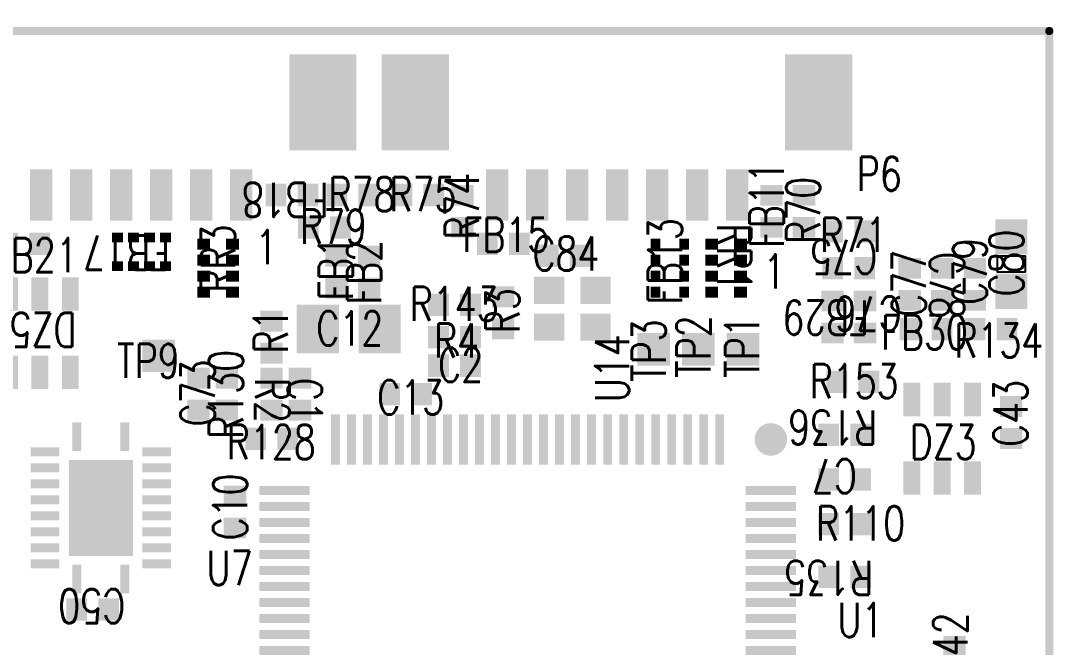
# Model space of a CAD drawing. Extents: x 29.4 to 90.3, y -21.3 to 21.3.
# Drawn here: x 55.34 to 87.61, y 1.74 to 21.32 of the extents above; entities that cross this region are included whole.
import ezdxf

# ---------------------------------------------------------------- set-up
doc = ezdxf.new("R2010")
doc.units = 0
doc.header["$MEASUREMENT"] = 0
doc.linetypes.add('KEEPOUT_00010000$0', pattern=[2, 1, 1])
doc.layers.get('0').update_dxf_attribs({"linetype": 'CONTINUOUS'})
for name, color, linetype in [('BOARD_OUTLINE_00', 5, 'CONTINUOUS'), ('DRIL_NPLTE_THRU_01', 3, 'CONTINUOUS'), ('DRIL_NPLTE_THRU_02', 112, 'CONTINUOUS'), ('DRIL_NPLTE_THRU_03', 2, 'CONTINUOUS'), ('DRIL_NPLTE_THRU_04', 4, 'CONTINUOUS'), ('DRIL_NPLTE_THRU_05', 171, 'CONTINUOUS'), ('DRIL_NPLTE_THRU_06', 1, 'CONTINUOUS'), ('KEEPOUT_01', 136, 'CONTINUOUS'), ('PADS_BOT', 1, 'CONTINUOUS'), ('PADS_INNER', 3, 'CONTINUOUS'), ('PADS_TOP', 3, 'CONTINUOUS'), ('PART_NAME_06', 183, 'CONTINUOUS'), ('TEXT_25', 67, 'CONTINUOUS')]:
    doc.layers.add(name, color=color, linetype=linetype)
doc.styles.add('W0$2032', font='simplex', dxfattribs={"width": 0.75})

# ---------------------------------------------------------------- blocks, each defined once
blk = doc.blocks.new('SMOOTH_0$254')
at = {"const_width": 0.127}
blk.add_lwpolyline([(-0.0635, 0, 1), (0.0635, 0, 1)], format="xyb", close=True, dxfattribs=at)
blk = doc.blocks.new('BOARD_1')
at = {"layer": 'BOARD_OUTLINE_00', "const_width": 0.254}
blk.add_lwpolyline([(0, 0), (58, 0), (58, 42), (0, 42)], close=True, dxfattribs=at)
at = {"layer": 'BOARD_OUTLINE_00'}
blk.add_blockref('SMOOTH_0$254', (0, 42), dxfattribs=at)
blk = doc.blocks.new('DRIL_HOLE_0')
blk.add_lwpolyline([(0, 0, 1), (0, 0, 1)], format="xyb", close=True)
blk = doc.blocks.new('PAD_0')
blk.add_lwpolyline([(0, 0, 1), (0, 0, 1)], format="xyb", close=True)
blk = doc.blocks.new('PAD_2')
at = {"const_width": 1.321}
blk.add_lwpolyline([(-0.762, 0), (0.762, 0)], dxfattribs=at)
blk = doc.blocks.new('STK_BOT_7')
at = {"layer": 'DRIL_NPLTE_THRU_01'}
blk.add_blockref('DRIL_HOLE_0', (0, 0), dxfattribs=at)
at = {"layer": 'DRIL_NPLTE_THRU_02'}
blk.add_blockref('DRIL_HOLE_0', (0, 0), dxfattribs=at)
at = {"layer": 'DRIL_NPLTE_THRU_03'}
blk.add_blockref('DRIL_HOLE_0', (0, 0), dxfattribs=at)
at = {"layer": 'DRIL_NPLTE_THRU_04'}
blk.add_blockref('DRIL_HOLE_0', (0, 0), dxfattribs=at)
at = {"layer": 'DRIL_NPLTE_THRU_05'}
blk.add_blockref('DRIL_HOLE_0', (0, 0), dxfattribs=at)
at = {"layer": 'DRIL_NPLTE_THRU_06'}
blk.add_blockref('DRIL_HOLE_0', (0, 0), dxfattribs=at)
at = {"layer": 'PADS_BOT'}
blk.add_blockref('PAD_2', (0, 0), dxfattribs=at)
at = {"layer": 'PADS_INNER'}
blk.add_blockref('PAD_0', (0, 0), dxfattribs=at)
at = {"layer": 'PADS_TOP'}
blk.add_blockref('PAD_0', (0, 0), dxfattribs=at)
blk = doc.blocks.new('SYM_BOT_5')
for p in [(0, 0.9652), (0, -0.9652)]:
    blk.add_blockref('STK_BOT_7', p)
blk = doc.blocks.new('PART_BOT_4')
blk.add_blockref('SYM_BOT_5', (0, 0))
at = {"layer": 'PART_NAME_06', "style": 'W0$2032', "width": 0.75}
blk.add_text('C12', height=1.0668, rotation=90, dxfattribs=at).set_placement((0.508, -1.016))
blk = doc.blocks.new('PAD_3')
at = {"const_width": 1.6002}
blk.add_lwpolyline([(-1.3462, 0), (1.3462, 0)], dxfattribs=at)
blk = doc.blocks.new('STK_BOT_9')
at = {"layer": 'DRIL_NPLTE_THRU_01'}
blk.add_blockref('DRIL_HOLE_0', (0, 0), dxfattribs=at)
at = {"layer": 'DRIL_NPLTE_THRU_02'}
blk.add_blockref('DRIL_HOLE_0', (0, 0), dxfattribs=at)
at = {"layer": 'DRIL_NPLTE_THRU_03'}
blk.add_blockref('DRIL_HOLE_0', (0, 0), dxfattribs=at)
at = {"layer": 'DRIL_NPLTE_THRU_04'}
blk.add_blockref('DRIL_HOLE_0', (0, 0), dxfattribs=at)
at = {"layer": 'DRIL_NPLTE_THRU_05'}
blk.add_blockref('DRIL_HOLE_0', (0, 0), dxfattribs=at)
at = {"layer": 'DRIL_NPLTE_THRU_06'}
blk.add_blockref('DRIL_HOLE_0', (0, 0), dxfattribs=at)
at = {"layer": 'PADS_BOT', "rotation": 90}
blk.add_blockref('PAD_3', (0, 0), dxfattribs=at)
at = {"layer": 'PADS_INNER'}
blk.add_blockref('PAD_0', (0, 0), dxfattribs=at)
at = {"layer": 'PADS_TOP'}
blk.add_blockref('PAD_0', (0, 0), dxfattribs=at)
blk = doc.blocks.new('SYM_BOT_7')
for p in [(-1.397, 0), (1.397, 0)]:
    blk.add_blockref('STK_BOT_9', p)
blk = doc.blocks.new('PART_BOT_18')
blk.add_blockref('SYM_BOT_7', (0, 0))
at = {"layer": 'PART_NAME_06', "style": 'W0$2032', "width": 0.75}
blk.add_text('C66', height=1.0668, rotation=270, dxfattribs=at).set_placement((-0.508, 0.889))
blk = doc.blocks.new('PAD_5')
at = {"const_width": 0.53}
blk.add_lwpolyline([(-0.525, 0), (0.525, 0)], dxfattribs=at)
blk = doc.blocks.new('STK_BOT_11')
at = {"layer": 'DRIL_NPLTE_THRU_01'}
blk.add_blockref('DRIL_HOLE_0', (0, 0), dxfattribs=at)
at = {"layer": 'DRIL_NPLTE_THRU_02'}
blk.add_blockref('DRIL_HOLE_0', (0, 0), dxfattribs=at)
at = {"layer": 'DRIL_NPLTE_THRU_03'}
blk.add_blockref('DRIL_HOLE_0', (0, 0), dxfattribs=at)
at = {"layer": 'DRIL_NPLTE_THRU_04'}
blk.add_blockref('DRIL_HOLE_0', (0, 0), dxfattribs=at)
at = {"layer": 'DRIL_NPLTE_THRU_05'}
blk.add_blockref('DRIL_HOLE_0', (0, 0), dxfattribs=at)
at = {"layer": 'DRIL_NPLTE_THRU_06'}
blk.add_blockref('DRIL_HOLE_0', (0, 0), dxfattribs=at)
at = {"layer": 'PADS_BOT', "rotation": 90}
blk.add_blockref('PAD_5', (0, 0), dxfattribs=at)
at = {"layer": 'PADS_INNER'}
blk.add_blockref('PAD_0', (0, 0), dxfattribs=at)
at = {"layer": 'PADS_TOP'}
blk.add_blockref('PAD_0', (0, 0), dxfattribs=at)
blk = doc.blocks.new('SYM_BOT_10')
for p in [(-0.95, 1.225), (0, 1.225), (0.95, 1.225), (-0.95, -1.225), (0, -1.225), (0.95, -1.225)]:
    blk.add_blockref('STK_BOT_11', p)
blk = doc.blocks.new('PART_BOT_22')
blk.add_blockref('SYM_BOT_10', (0, 0))
at = {"layer": 'PART_NAME_06', "style": 'W0$2032', "width": 0.75}
blk.add_text('DZ3', height=1.0668, dxfattribs=at).set_placement((-1.016, -0.635))
blk = doc.blocks.new('PART_BOT_24')
blk.add_blockref('SYM_BOT_10', (0, 0))
at = {"layer": 'PART_NAME_06', "style": 'W0$2032', "width": 0.75}
blk.add_text('DZ5', height=1.0668, dxfattribs=at).set_placement((-1.143, -0.635))
blk = doc.blocks.new('PAD_13')
at = {"const_width": 1.016}
blk.add_lwpolyline([(-0.508, 0), (0.508, 0)], dxfattribs=at)
blk = doc.blocks.new('STK_BOT_24')
at = {"layer": 'DRIL_NPLTE_THRU_01'}
blk.add_blockref('DRIL_HOLE_0', (0, 0), dxfattribs=at)
at = {"layer": 'DRIL_NPLTE_THRU_02'}
blk.add_blockref('DRIL_HOLE_0', (0, 0), dxfattribs=at)
at = {"layer": 'DRIL_NPLTE_THRU_03'}
blk.add_blockref('DRIL_HOLE_0', (0, 0), dxfattribs=at)
at = {"layer": 'DRIL_NPLTE_THRU_04'}
blk.add_blockref('DRIL_HOLE_0', (0, 0), dxfattribs=at)
at = {"layer": 'DRIL_NPLTE_THRU_05'}
blk.add_blockref('DRIL_HOLE_0', (0, 0), dxfattribs=at)
at = {"layer": 'DRIL_NPLTE_THRU_06'}
blk.add_blockref('DRIL_HOLE_0', (0, 0), dxfattribs=at)
at = {"layer": 'PADS_BOT'}
blk.add_blockref('PAD_13', (0, 0), dxfattribs=at)
at = {"layer": 'PADS_INNER'}
blk.add_blockref('PAD_0', (0, 0), dxfattribs=at)
at = {"layer": 'PADS_TOP'}
blk.add_blockref('PAD_0', (0, 0), dxfattribs=at)
blk = doc.blocks.new('SYM_BOT_22')
blk.add_blockref('STK_BOT_24', (0, 0))
blk = doc.blocks.new('PART_BOT_47')
blk.add_blockref('SYM_BOT_22', (0, 0))
at = {"layer": 'PART_NAME_06', "style": 'W0$2032', "width": 0.75}
blk.add_text('TP1', height=1.0668, rotation=90, dxfattribs=at).set_placement((0.508, -0.889))
blk = doc.blocks.new('PART_BOT_48')
blk.add_blockref('SYM_BOT_22', (0, 0))
at = {"layer": 'PART_NAME_06', "style": 'W0$2032', "width": 0.75}
blk.add_text('TP2', height=1.0668, rotation=90, dxfattribs=at).set_placement((0.381, -0.889))
blk = doc.blocks.new('PART_BOT_49')
blk.add_blockref('SYM_BOT_22', (0, 0))
at = {"layer": 'PART_NAME_06', "style": 'W0$2032', "width": 0.75}
blk.add_text('TP3', height=1.0668, rotation=90, dxfattribs=at).set_placement((0.381, -1.016))
blk = doc.blocks.new('PART_BODY_BOT_58')
at = {"layer": 'KEEPOUT_01', "linetype": 'KEEPOUT_00010000$0'}
blk.add_lwpolyline([(-0.4318, 0.254), (0.4318, 0.254), (0.4318, -0.254), (-0.4318, -0.254)], close=True, dxfattribs=at)
blk = doc.blocks.new('PAD_14')
at = {"const_width": 1}
blk.add_lwpolyline([(-0.55, 0), (0.55, 0)], dxfattribs=at)
blk = doc.blocks.new('STK_BOT_6')
at = {"layer": 'DRIL_NPLTE_THRU_01'}
blk.add_blockref('DRIL_HOLE_0', (0, 0), dxfattribs=at)
at = {"layer": 'DRIL_NPLTE_THRU_02'}
blk.add_blockref('DRIL_HOLE_0', (0, 0), dxfattribs=at)
at = {"layer": 'DRIL_NPLTE_THRU_03'}
blk.add_blockref('DRIL_HOLE_0', (0, 0), dxfattribs=at)
at = {"layer": 'DRIL_NPLTE_THRU_04'}
blk.add_blockref('DRIL_HOLE_0', (0, 0), dxfattribs=at)
at = {"layer": 'DRIL_NPLTE_THRU_05'}
blk.add_blockref('DRIL_HOLE_0', (0, 0), dxfattribs=at)
at = {"layer": 'DRIL_NPLTE_THRU_06'}
blk.add_blockref('DRIL_HOLE_0', (0, 0), dxfattribs=at)
at = {"layer": 'PADS_BOT', "rotation": 90}
blk.add_blockref('PAD_14', (0, 0), dxfattribs=at)
at = {"layer": 'PADS_INNER'}
blk.add_blockref('PAD_0', (0, 0), dxfattribs=at)
at = {"layer": 'PADS_TOP'}
blk.add_blockref('PAD_0', (0, 0), dxfattribs=at)
blk = doc.blocks.new('SYM_BOT_4')
for name, p in [('STK_BOT_6', (0, 0.85)), ('STK_BOT_6', (0, -0.85)), ('PART_BODY_BOT_58', (0, 0))]:
    blk.add_blockref(name, p)
blk = doc.blocks.new('PART_BOT_53')
blk.add_blockref('SYM_BOT_4', (0, 0))
at = {"layer": 'PART_NAME_06', "style": 'W0$2032', "width": 0.75}
blk.add_text('C80', height=1.0668, rotation=90, dxfattribs=at).set_placement((0.381, -1.016))
blk = doc.blocks.new('PAD_15')
at = {"const_width": 0.35}
blk.add_lwpolyline([(-0.22, 0), (0.18, 0)], dxfattribs=at)
blk = doc.blocks.new('STK_BOT_74')
at = {"layer": 'DRIL_NPLTE_THRU_01'}
blk.add_blockref('DRIL_HOLE_0', (0, 0), dxfattribs=at)
at = {"layer": 'DRIL_NPLTE_THRU_02'}
blk.add_blockref('DRIL_HOLE_0', (0, 0), dxfattribs=at)
at = {"layer": 'DRIL_NPLTE_THRU_03'}
blk.add_blockref('DRIL_HOLE_0', (0, 0), dxfattribs=at)
at = {"layer": 'DRIL_NPLTE_THRU_04'}
blk.add_blockref('DRIL_HOLE_0', (0, 0), dxfattribs=at)
at = {"layer": 'DRIL_NPLTE_THRU_05'}
blk.add_blockref('DRIL_HOLE_0', (0, 0), dxfattribs=at)
at = {"layer": 'DRIL_NPLTE_THRU_06'}
blk.add_blockref('DRIL_HOLE_0', (0, 0), dxfattribs=at)
at = {"layer": 'PADS_BOT', "rotation": 90}
blk.add_blockref('PAD_15', (0, 0), dxfattribs=at)
at = {"layer": 'PADS_INNER'}
blk.add_blockref('PAD_0', (0, 0), dxfattribs=at)
at = {"layer": 'PADS_TOP'}
blk.add_blockref('PAD_0', (0, 0), dxfattribs=at)
blk = doc.blocks.new('SYM_BOT_23')
for p in [(-0.75, 0.45), (-0.25, 0.45), (0.25, 0.45), (0.75, 0.45), (-0.75, -0.45), (-0.25, -0.45), (0.25, -0.45), (0.75, -0.45)]:
    blk.add_blockref('STK_BOT_74', p)
blk = doc.blocks.new('PART_BOT_55')
blk.add_blockref('SYM_BOT_23', (0, 0))
at = {"layer": 'PART_NAME_06', "style": 'W0$2032', "width": 0.75}
blk.add_text('RR1', height=1.0668, dxfattribs=at).set_placement((-1.4, -0.3))
blk = doc.blocks.new('PART_BOT_57')
blk.add_blockref('SYM_BOT_23', (0, 0))
at = {"layer": 'PART_NAME_06', "style": 'W0$2032', "width": 0.75}
blk.add_text('RR3', height=1.0668, rotation=180, dxfattribs=at).set_placement((0.762, 0.508))
blk = doc.blocks.new('PAD_16')
at = {"const_width": 0.3}
blk.add_lwpolyline([(-0.175, 0), (0.175, 0)], dxfattribs=at)
blk = doc.blocks.new('STK_BOT_28')
at = {"layer": 'DRIL_NPLTE_THRU_01'}
blk.add_blockref('DRIL_HOLE_0', (0, 0), dxfattribs=at)
at = {"layer": 'DRIL_NPLTE_THRU_02'}
blk.add_blockref('DRIL_HOLE_0', (0, 0), dxfattribs=at)
at = {"layer": 'DRIL_NPLTE_THRU_03'}
blk.add_blockref('DRIL_HOLE_0', (0, 0), dxfattribs=at)
at = {"layer": 'DRIL_NPLTE_THRU_04'}
blk.add_blockref('DRIL_HOLE_0', (0, 0), dxfattribs=at)
at = {"layer": 'DRIL_NPLTE_THRU_05'}
blk.add_blockref('DRIL_HOLE_0', (0, 0), dxfattribs=at)
at = {"layer": 'DRIL_NPLTE_THRU_06'}
blk.add_blockref('DRIL_HOLE_0', (0, 0), dxfattribs=at)
at = {"layer": 'PADS_BOT'}
blk.add_blockref('PAD_16', (0, 0), dxfattribs=at)
at = {"layer": 'PADS_INNER'}
blk.add_blockref('PAD_0', (0, 0), dxfattribs=at)
at = {"layer": 'PADS_TOP'}
blk.add_blockref('PAD_0', (0, 0), dxfattribs=at)
blk = doc.blocks.new('SYM_BOT_24')
for p in [(-0.75, 0.45), (-0.25, 0.45), (0.25, 0.45), (0.75, 0.45), (-0.75, -0.45), (-0.25, -0.45), (0.25, -0.45), (0.75, -0.45)]:
    blk.add_blockref('STK_BOT_28', p)
blk = doc.blocks.new('PART_BOT_62')
blk.add_blockref('SYM_BOT_24', (0, 0))
at = {"layer": 'PART_NAME_06', "style": 'W0$2032', "width": 0.75}
blk.add_text('FB13', height=1.0668, dxfattribs=at).set_placement((-1.143, -0.381))
blk = doc.blocks.new('PART_BOT_64')
blk.add_blockref('SYM_BOT_24', (0, 0))
at = {"layer": 'PART_NAME_06', "style": 'W0$2032', "width": 0.75}
blk.add_text('FB17', height=1.0668, rotation=180, dxfattribs=at).set_placement((0.889, 0.508))
blk = doc.blocks.new('PAD_6')
at = {"const_width": 0.7}
blk.add_lwpolyline([(-0.8, 0), (0.8, 0)], dxfattribs=at)
blk = doc.blocks.new('STK_BOT_12')
at = {"layer": 'DRIL_NPLTE_THRU_01'}
blk.add_blockref('DRIL_HOLE_0', (0, 0), dxfattribs=at)
at = {"layer": 'DRIL_NPLTE_THRU_02'}
blk.add_blockref('DRIL_HOLE_0', (0, 0), dxfattribs=at)
at = {"layer": 'DRIL_NPLTE_THRU_03'}
blk.add_blockref('DRIL_HOLE_0', (0, 0), dxfattribs=at)
at = {"layer": 'DRIL_NPLTE_THRU_04'}
blk.add_blockref('DRIL_HOLE_0', (0, 0), dxfattribs=at)
at = {"layer": 'DRIL_NPLTE_THRU_05'}
blk.add_blockref('DRIL_HOLE_0', (0, 0), dxfattribs=at)
at = {"layer": 'DRIL_NPLTE_THRU_06'}
blk.add_blockref('DRIL_HOLE_0', (0, 0), dxfattribs=at)
at = {"layer": 'PADS_BOT', "rotation": 90}
blk.add_blockref('PAD_6', (0, 0), dxfattribs=at)
at = {"layer": 'PADS_INNER'}
blk.add_blockref('PAD_0', (0, 0), dxfattribs=at)
at = {"layer": 'PADS_TOP'}
blk.add_blockref('PAD_0', (0, 0), dxfattribs=at)
blk = doc.blocks.new('PAD_7')
at = {"const_width": 2.1}
blk.add_lwpolyline([(-1.5, 0), (1.5, 0)], dxfattribs=at)
blk = doc.blocks.new('STK_BOT_13')
at = {"layer": 'DRIL_NPLTE_THRU_01'}
blk.add_blockref('DRIL_HOLE_0', (0, 0), dxfattribs=at)
at = {"layer": 'DRIL_NPLTE_THRU_02'}
blk.add_blockref('DRIL_HOLE_0', (0, 0), dxfattribs=at)
at = {"layer": 'DRIL_NPLTE_THRU_03'}
blk.add_blockref('DRIL_HOLE_0', (0, 0), dxfattribs=at)
at = {"layer": 'DRIL_NPLTE_THRU_04'}
blk.add_blockref('DRIL_HOLE_0', (0, 0), dxfattribs=at)
at = {"layer": 'DRIL_NPLTE_THRU_05'}
blk.add_blockref('DRIL_HOLE_0', (0, 0), dxfattribs=at)
at = {"layer": 'DRIL_NPLTE_THRU_06'}
blk.add_blockref('DRIL_HOLE_0', (0, 0), dxfattribs=at)
at = {"layer": 'PADS_BOT', "rotation": 90}
blk.add_blockref('PAD_7', (0, 0), dxfattribs=at)
at = {"layer": 'PADS_INNER'}
blk.add_blockref('PAD_0', (0, 0), dxfattribs=at)
at = {"layer": 'PADS_TOP'}
blk.add_blockref('PAD_0', (0, 0), dxfattribs=at)
blk = doc.blocks.new('SYM_BOT_11')
for name, p in [('STK_BOT_12', (-3.75, 0)), ('STK_BOT_12', (-2.5, 0)), ('STK_BOT_12', (-1.25, 0)), ('STK_BOT_12', (0, 0)), ('STK_BOT_12', (1.25, 0)), ('STK_BOT_12', (2.5, 0)), ('STK_BOT_12', (3.75, 0)), ('STK_BOT_13', (-6.3, -2.9)), ('STK_BOT_13', (6.3, -2.9))]:
    blk.add_blockref(name, p)
blk = doc.blocks.new('PART_BOT_69')
blk.add_blockref('SYM_BOT_11', (0, 0))
at = {"layer": 'PART_NAME_06', "style": 'W0$2032', "width": 0.75}
blk.add_text('P6', height=1.0668, rotation=180, dxfattribs=at).set_placement((-7.493, -0.127))
blk = doc.blocks.new('PART_BOT_71')
blk.add_blockref('SYM_BOT_11', (0, 0))
at = {"layer": 'PART_NAME_06', "style": 'W0$2032', "width": 0.75}
blk.add_text('P8', height=1.0668, rotation=180, dxfattribs=at).set_placement((7.239, 3.81))
blk = doc.blocks.new('PAD_17')
at = {"const_width": 0.65}
blk.add_lwpolyline([(-0.35, 0), (0.35, 0)], dxfattribs=at)
blk = doc.blocks.new('STK_BOT_31')
at = {"layer": 'DRIL_NPLTE_THRU_01'}
blk.add_blockref('DRIL_HOLE_0', (0, 0), dxfattribs=at)
at = {"layer": 'DRIL_NPLTE_THRU_02'}
blk.add_blockref('DRIL_HOLE_0', (0, 0), dxfattribs=at)
at = {"layer": 'DRIL_NPLTE_THRU_03'}
blk.add_blockref('DRIL_HOLE_0', (0, 0), dxfattribs=at)
at = {"layer": 'DRIL_NPLTE_THRU_04'}
blk.add_blockref('DRIL_HOLE_0', (0, 0), dxfattribs=at)
at = {"layer": 'DRIL_NPLTE_THRU_05'}
blk.add_blockref('DRIL_HOLE_0', (0, 0), dxfattribs=at)
at = {"layer": 'DRIL_NPLTE_THRU_06'}
blk.add_blockref('DRIL_HOLE_0', (0, 0), dxfattribs=at)
at = {"layer": 'PADS_BOT', "rotation": 90}
blk.add_blockref('PAD_17', (0, 0), dxfattribs=at)
at = {"layer": 'PADS_INNER'}
blk.add_blockref('PAD_0', (0, 0), dxfattribs=at)
at = {"layer": 'PADS_TOP'}
blk.add_blockref('PAD_0', (0, 0), dxfattribs=at)
blk = doc.blocks.new('SYM_BOT_25')
for p in [(-0.5, 0), (0.5, 0)]:
    blk.add_blockref('STK_BOT_31', p)
blk = doc.blocks.new('PART_BOT_73')
blk.add_blockref('SYM_BOT_25', (0, 0))
at = {"layer": 'PART_NAME_06', "style": 'W0$2032', "width": 0.75}
blk.add_text('R71', height=1.0668, dxfattribs=at).set_placement((-0.889, -0.635))
blk = doc.blocks.new('PART_BOT_76')
blk.add_blockref('SYM_BOT_25', (0, 0))
at = {"layer": 'PART_NAME_06', "style": 'W0$2032', "width": 0.75}
blk.add_text('C2', height=1.0668, rotation=180, dxfattribs=at).set_placement((0.508, 0.508))
blk = doc.blocks.new('PART_BOT_95')
blk.add_blockref('SYM_BOT_25', (0, 0))
at = {"layer": 'PART_NAME_06', "style": 'W0$2032', "width": 0.75}
blk.add_text('C43', height=1.0668, rotation=180, dxfattribs=at).set_placement((0.762, 0.508))
blk = doc.blocks.new('PART_BOT_101')
blk.add_blockref('SYM_BOT_25', (0, 0))
at = {"layer": 'PART_NAME_06', "style": 'W0$2032', "width": 0.75}
blk.add_text('C50', height=1.0668, dxfattribs=at).set_placement((-1.016, -0.635))
blk = doc.blocks.new('PART_BOT_113')
blk.add_blockref('SYM_BOT_25', (0, 0))
at = {"layer": 'PART_NAME_06', "style": 'W0$2032', "width": 0.75}
blk.add_text('C7', height=1.0668, rotation=180, dxfattribs=at).set_placement((0.381, 0.635))
blk = doc.blocks.new('PART_BOT_115')
blk.add_blockref('SYM_BOT_25', (0, 0))
at = {"layer": 'PART_NAME_06', "style": 'W0$2032', "width": 0.75}
blk.add_text('C73', height=1.0668, dxfattribs=at).set_placement((-1.016, -0.508))
blk = doc.blocks.new('PART_BOT_117')
blk.add_blockref('SYM_BOT_25', (0, 0))
at = {"layer": 'PART_NAME_06', "style": 'W0$2032', "width": 0.75}
blk.add_text('C75', height=1.0668, dxfattribs=at).set_placement((-0.889, -0.889))
blk = doc.blocks.new('PART_BOT_118')
blk.add_blockref('SYM_BOT_25', (0, 0))
at = {"layer": 'PART_NAME_06', "style": 'W0$2032', "width": 0.75}
blk.add_text('C76', height=1.0668, rotation=90, dxfattribs=at).set_placement((0.635, -1.143))
blk = doc.blocks.new('PART_BOT_119')
blk.add_blockref('SYM_BOT_25', (0, 0))
at = {"layer": 'PART_NAME_06', "style": 'W0$2032', "width": 0.75}
blk.add_text('C77', height=1.0668, dxfattribs=at).set_placement((-1.016, -0.508))
blk = doc.blocks.new('PART_BOT_120')
blk.add_blockref('SYM_BOT_25', (0, 0))
at = {"layer": 'PART_NAME_06', "style": 'W0$2032', "width": 0.75}
blk.add_text('C78', height=1.0668, dxfattribs=at).set_placement((-1.016, -0.381))
blk = doc.blocks.new('PART_BOT_123')
blk.add_blockref('SYM_BOT_25', (0, 0))
at = {"layer": 'PART_NAME_06', "style": 'W0$2032', "width": 0.75}
blk.add_text('FB1', height=1.0668, rotation=180, dxfattribs=at).set_placement((0.889, 0.508))
blk = doc.blocks.new('PART_BOT_124')
blk.add_blockref('SYM_BOT_25', (0, 0))
at = {"layer": 'PART_NAME_06', "style": 'W0$2032', "width": 0.75}
blk.add_text('FB11', height=1.0668, rotation=180, dxfattribs=at).set_placement((1.143, 0.381))
blk = doc.blocks.new('PART_BOT_126')
blk.add_blockref('SYM_BOT_25', (0, 0))
at = {"layer": 'PART_NAME_06', "style": 'W0$2032', "width": 0.75}
blk.add_text('FB15', height=1.0668, rotation=180, dxfattribs=at).set_placement((1.27, 0.254))
blk = doc.blocks.new('PART_BOT_128')
blk.add_blockref('SYM_BOT_25', (0, 0))
at = {"layer": 'PART_NAME_06', "style": 'W0$2032', "width": 0.75}
blk.add_text('FB18', height=1.0668, rotation=180, dxfattribs=at).set_placement((1.143, 0.381))
blk = doc.blocks.new('PART_BOT_130')
blk.add_blockref('SYM_BOT_25', (0, 0))
at = {"layer": 'PART_NAME_06', "style": 'W0$2032', "width": 0.75}
blk.add_text('FB2', height=1.0668, rotation=180, dxfattribs=at).set_placement((1.016, 0.381))
blk = doc.blocks.new('PART_BOT_131')
blk.add_blockref('SYM_BOT_25', (0, 0))
at = {"layer": 'PART_NAME_06', "style": 'W0$2032', "width": 0.75}
blk.add_text('FB21', height=1.0668, rotation=180, dxfattribs=at).set_placement((1.016, 0.889))
blk = doc.blocks.new('PART_BOT_137')
blk.add_blockref('SYM_BOT_25', (0, 0))
at = {"layer": 'PART_NAME_06', "style": 'W0$2032', "width": 0.75}
blk.add_text('FB29', height=1.0668, rotation=90, dxfattribs=at).set_placement((0.508, -1.143))
blk = doc.blocks.new('PART_BOT_139')
blk.add_blockref('SYM_BOT_25', (0, 0))
at = {"layer": 'PART_NAME_06', "style": 'W0$2032', "width": 0.75}
blk.add_text('FB30', height=1.0668, dxfattribs=at).set_placement((-1.397, -0.635))
blk = doc.blocks.new('PART_BOT_146')
blk.add_blockref('SYM_BOT_25', (0, 0))
at = {"layer": 'PART_NAME_06', "style": 'W0$2032', "width": 0.75}
blk.add_text('R1', height=1.0668, dxfattribs=at).set_placement((-0.508, -0.508))
blk = doc.blocks.new('PART_BOT_156')
blk.add_blockref('SYM_BOT_25', (0, 0))
at = {"layer": 'PART_NAME_06', "style": 'W0$2032', "width": 0.75}
blk.add_text('R110', height=1.0668, rotation=180, dxfattribs=at).set_placement((0.889, 0.508))
blk = doc.blocks.new('PART_BOT_174')
blk.add_blockref('SYM_BOT_25', (0, 0))
at = {"layer": 'PART_NAME_06', "style": 'W0$2032', "width": 0.75}
blk.add_text('R128', height=1.0668, dxfattribs=at).set_placement((-1.397, -0.635))
blk = doc.blocks.new('PART_BOT_176')
blk.add_blockref('SYM_BOT_25', (0, 0))
at = {"layer": 'PART_NAME_06', "style": 'W0$2032', "width": 0.75}
blk.add_text('R130', height=1.0668, rotation=180, dxfattribs=at).set_placement((1.397, 0.508))
blk = doc.blocks.new('PART_BOT_180')
blk.add_blockref('SYM_BOT_25', (0, 0))
at = {"layer": 'PART_NAME_06', "style": 'W0$2032', "width": 0.75}
blk.add_text('R134', height=1.0668, dxfattribs=at).set_placement((-1.143, -0.889))
blk = doc.blocks.new('PART_BOT_188')
blk.add_blockref('SYM_BOT_25', (0, 0))
at = {"layer": 'PART_NAME_06', "style": 'W0$2032', "width": 0.75}
blk.add_text('R2', height=1.0668, rotation=180, dxfattribs=at).set_placement((0.508, 0.508))
blk = doc.blocks.new('PART_BOT_199')
blk.add_blockref('SYM_BOT_25', (0, 0))
at = {"layer": 'PART_NAME_06', "style": 'W0$2032', "width": 0.75}
blk.add_text('R3', height=1.0668, dxfattribs=at).set_placement((-0.635, -0.508))
blk = doc.blocks.new('PART_BOT_209')
blk.add_blockref('SYM_BOT_25', (0, 0))
at = {"layer": 'PART_NAME_06', "style": 'W0$2032', "width": 0.75}
blk.add_text('R4', height=1.0668, dxfattribs=at).set_placement((-0.635, -0.635))
blk = doc.blocks.new('PART_BOT_241')
blk.add_blockref('SYM_BOT_25', (0, 0))
at = {"layer": 'PART_NAME_06', "style": 'W0$2032', "width": 0.75}
blk.add_text('R70', height=1.0668, dxfattribs=at).set_placement((-1.016, -0.508))
blk = doc.blocks.new('PART_BOT_244')
blk.add_blockref('SYM_BOT_25', (0, 0))
at = {"layer": 'PART_NAME_06', "style": 'W0$2032', "width": 0.75}
blk.add_text('R74', height=1.0668, dxfattribs=at).set_placement((-0.889, -0.508))
blk = doc.blocks.new('PART_BOT_245')
blk.add_blockref('SYM_BOT_25', (0, 0))
at = {"layer": 'PART_NAME_06', "style": 'W0$2032', "width": 0.75}
blk.add_text('R75', height=1.0668, dxfattribs=at).set_placement((-0.889, -0.508))
blk = doc.blocks.new('PART_BOT_248')
blk.add_blockref('SYM_BOT_25', (0, 0))
at = {"layer": 'PART_NAME_06', "style": 'W0$2032', "width": 0.75}
blk.add_text('R78', height=1.0668, dxfattribs=at).set_placement((-0.762, -0.508))
blk = doc.blocks.new('PART_BOT_249')
blk.add_blockref('SYM_BOT_25', (0, 0))
at = {"layer": 'PART_NAME_06', "style": 'W0$2032', "width": 0.75}
blk.add_text('R79', height=1.0668, dxfattribs=at).set_placement((-0.762, -0.508))
blk = doc.blocks.new('PART_BOT_271')
blk.add_blockref('SYM_BOT_25', (0, 0))
at = {"layer": 'PART_NAME_06', "style": 'W0$2032', "width": 0.75}
blk.add_text('C1', height=1.0668, dxfattribs=at).set_placement((-0.508, -0.381))
blk = doc.blocks.new('PART_BOT_272')
blk.add_blockref('SYM_BOT_25', (0, 0))
at = {"layer": 'PART_NAME_06', "style": 'W0$2032', "width": 0.75}
blk.add_text('C10', height=1.0668, dxfattribs=at).set_placement((-0.889, -0.381))
blk = doc.blocks.new('PART_BOT_274')
blk.add_blockref('SYM_BOT_25', (0, 0))
at = {"layer": 'PART_NAME_06', "style": 'W0$2032', "width": 0.75}
blk.add_text('C13', height=1.0668, dxfattribs=at).set_placement((-0.889, -0.635))
blk = doc.blocks.new('PART_BOT_280')
blk.add_blockref('SYM_BOT_25', (0, 0))
at = {"layer": 'PART_NAME_06', "style": 'W0$2032', "width": 0.75}
blk.add_text('C79', height=1.0668, rotation=180, dxfattribs=at).set_placement((0.635, 0.381))
blk = doc.blocks.new('PART_BOT_281')
blk.add_blockref('SYM_BOT_25', (0, 0))
at = {"layer": 'PART_NAME_06', "style": 'W0$2032', "width": 0.75}
blk.add_text('R135', height=1.0668, rotation=180, dxfattribs=at).set_placement((0.889, 0.508))
blk = doc.blocks.new('PART_BOT_282')
blk.add_blockref('SYM_BOT_25', (0, 0))
at = {"layer": 'PART_NAME_06', "style": 'W0$2032', "width": 0.75}
blk.add_text('R136', height=1.0668, rotation=180, dxfattribs=at).set_placement((1.016, 0.762))
blk = doc.blocks.new('PAD_18')
at = {"const_width": 0.2794}
blk.add_lwpolyline([(-0.7874, 0), (0.7874, 0)], dxfattribs=at)
blk = doc.blocks.new('STK_BOT_35')
at = {"layer": 'DRIL_NPLTE_THRU_01'}
blk.add_blockref('DRIL_HOLE_0', (0, 0), dxfattribs=at)
at = {"layer": 'DRIL_NPLTE_THRU_02'}
blk.add_blockref('DRIL_HOLE_0', (0, 0), dxfattribs=at)
at = {"layer": 'DRIL_NPLTE_THRU_03'}
blk.add_blockref('DRIL_HOLE_0', (0, 0), dxfattribs=at)
at = {"layer": 'DRIL_NPLTE_THRU_04'}
blk.add_blockref('DRIL_HOLE_0', (0, 0), dxfattribs=at)
at = {"layer": 'DRIL_NPLTE_THRU_05'}
blk.add_blockref('DRIL_HOLE_0', (0, 0), dxfattribs=at)
at = {"layer": 'DRIL_NPLTE_THRU_06'}
blk.add_blockref('DRIL_HOLE_0', (0, 0), dxfattribs=at)
at = {"layer": 'PADS_BOT', "rotation": 90}
blk.add_blockref('PAD_18', (0, 0), dxfattribs=at)
at = {"layer": 'PADS_INNER'}
blk.add_blockref('PAD_0', (0, 0), dxfattribs=at)
at = {"layer": 'PADS_TOP'}
blk.add_blockref('PAD_0', (0, 0), dxfattribs=at)
blk = doc.blocks.new('STK_BOT_34')
at = {"layer": 'DRIL_NPLTE_THRU_01'}
blk.add_blockref('DRIL_HOLE_0', (0, 0), dxfattribs=at)
at = {"layer": 'DRIL_NPLTE_THRU_02'}
blk.add_blockref('DRIL_HOLE_0', (0, 0), dxfattribs=at)
at = {"layer": 'DRIL_NPLTE_THRU_03'}
blk.add_blockref('DRIL_HOLE_0', (0, 0), dxfattribs=at)
at = {"layer": 'DRIL_NPLTE_THRU_04'}
blk.add_blockref('DRIL_HOLE_0', (0, 0), dxfattribs=at)
at = {"layer": 'DRIL_NPLTE_THRU_05'}
blk.add_blockref('DRIL_HOLE_0', (0, 0), dxfattribs=at)
at = {"layer": 'DRIL_NPLTE_THRU_06'}
blk.add_blockref('DRIL_HOLE_0', (0, 0), dxfattribs=at)
at = {"layer": 'PADS_BOT'}
blk.add_blockref('PAD_18', (0, 0), dxfattribs=at)
at = {"layer": 'PADS_INNER'}
blk.add_blockref('PAD_0', (0, 0), dxfattribs=at)
at = {"layer": 'PADS_TOP'}
blk.add_blockref('PAD_0', (0, 0), dxfattribs=at)
blk = doc.blocks.new('PAD_20')
at = {"const_width": 0.508}
blk.add_lwpolyline([(0, -0.254, 1), (0, 0.254, 1)], format="xyb", close=True, dxfattribs=at)
blk = doc.blocks.new('STK_BOT_36')
at = {"layer": 'DRIL_NPLTE_THRU_01'}
blk.add_blockref('DRIL_HOLE_0', (0, 0), dxfattribs=at)
at = {"layer": 'DRIL_NPLTE_THRU_02'}
blk.add_blockref('DRIL_HOLE_0', (0, 0), dxfattribs=at)
at = {"layer": 'DRIL_NPLTE_THRU_03'}
blk.add_blockref('DRIL_HOLE_0', (0, 0), dxfattribs=at)
at = {"layer": 'DRIL_NPLTE_THRU_04'}
blk.add_blockref('DRIL_HOLE_0', (0, 0), dxfattribs=at)
at = {"layer": 'DRIL_NPLTE_THRU_05'}
blk.add_blockref('DRIL_HOLE_0', (0, 0), dxfattribs=at)
at = {"layer": 'DRIL_NPLTE_THRU_06'}
blk.add_blockref('DRIL_HOLE_0', (0, 0), dxfattribs=at)
at = {"layer": 'PADS_BOT'}
blk.add_blockref('PAD_20', (0, 0), dxfattribs=at)
at = {"layer": 'PADS_INNER'}
blk.add_blockref('PAD_0', (0, 0), dxfattribs=at)
at = {"layer": 'PADS_TOP'}
blk.add_blockref('PAD_0', (0, 0), dxfattribs=at)
blk = doc.blocks.new('SYM_BOT_28')
for name, p in [('STK_BOT_35', (-6, 7.6)), ('STK_BOT_35', (-5.5, 7.6)), ('STK_BOT_35', (-5, 7.6)), ('STK_BOT_35', (-4.5, 7.6)), ('STK_BOT_35', (-4, 7.6)), ('STK_BOT_35', (-3.5, 7.6)), ('STK_BOT_35', (-3, 7.6)), ('STK_BOT_35', (-2.5, 7.6)), ('STK_BOT_35', (-2, 7.6)), ('STK_BOT_35', (-1.5, 7.6)), ('STK_BOT_35', (-1, 7.6)), ('STK_BOT_35', (-0.5, 7.6)), ('STK_BOT_35', (0, 7.6)), ('STK_BOT_35', (0.5, 7.6)), ('STK_BOT_35', (1, 7.6)), ('STK_BOT_35', (1.5, 7.6)), ('STK_BOT_35', (2, 7.6)), ('STK_BOT_35', (2.5, 7.6)), ('STK_BOT_35', (3, 7.6)), ('STK_BOT_35', (3.5, 7.6)), ('STK_BOT_35', (4, 7.6)), ('STK_BOT_35', (4.5, 7.6)), ('STK_BOT_35', (5, 7.6)), ('STK_BOT_35', (5.5, 7.6)), ('STK_BOT_35', (6, 7.6)), ('STK_BOT_36', (7.6, 7.6)), ('STK_BOT_34', (-7.6, 6)), ('STK_BOT_34', (7.6, 6)), ('STK_BOT_34', (-7.6, 5.5)), ('STK_BOT_34', (7.6, 5.5)), ('STK_BOT_34', (-7.6, 5)), ('STK_BOT_34', (7.6, 5)), ('STK_BOT_34', (-7.6, 4.5)), ('STK_BOT_34', (7.6, 4.5)), ('STK_BOT_34', (-7.6, 4)), ('STK_BOT_34', (7.6, 4)), ('STK_BOT_34', (-7.6, 3.5)), ('STK_BOT_34', (7.6, 3.5)), ('STK_BOT_34', (-7.6, 3)), ('STK_BOT_34', (7.6, 3)), ('STK_BOT_34', (-7.6, 2.5)), ('STK_BOT_34', (7.6, 2.5)), ('STK_BOT_34', (-7.6, 2)), ('STK_BOT_34', (7.6, 2)), ('STK_BOT_34', (-7.6, 1.5)), ('STK_BOT_34', (7.6, 1.5)), ('STK_BOT_34', (-7.6, 1)), ('STK_BOT_34', (7.6, 1)), ('STK_BOT_34', (-7.6, 0.5)), ('STK_BOT_34', (7.6, 0.5)), ('STK_BOT_34', (-7.6, 0)), ('STK_BOT_34', (7.6, 0)), ('STK_BOT_34', (-7.6, -0.5)), ('STK_BOT_34', (7.6, -0.5)), ('STK_BOT_34', (-7.6, -1)), ('STK_BOT_34', (7.6, -1)), ('STK_BOT_34', (-7.6, -1.5)), ('STK_BOT_34', (7.6, -1.5)), ('STK_BOT_34', (-7.6, -2)), ('STK_BOT_34', (7.6, -2)), ('STK_BOT_34', (-7.6, -2.5)), ('STK_BOT_34', (7.6, -2.5)), ('STK_BOT_34', (-7.6, -3)), ('STK_BOT_34', (7.6, -3)), ('STK_BOT_34', (-7.6, -3.5)), ('STK_BOT_34', (7.6, -3.5)), ('STK_BOT_34', (-7.6, -4)), ('STK_BOT_34', (7.6, -4)), ('STK_BOT_34', (-7.6, -4.5)), ('STK_BOT_34', (7.6, -4.5)), ('STK_BOT_34', (-7.6, -5)), ('STK_BOT_34', (7.6, -5)), ('STK_BOT_34', (-7.6, -5.5)), ('STK_BOT_34', (7.6, -5.5)), ('STK_BOT_34', (-7.6, -6)), ('STK_BOT_34', (7.6, -6)), ('STK_BOT_35', (-6, -7.599934)), ('STK_BOT_35', (-5.5, -7.599934)), ('STK_BOT_35', (-5, -7.599934)), ('STK_BOT_35', (-4.5, -7.599934)), ('STK_BOT_35', (-4, -7.599934)), ('STK_BOT_35', (-3.5, -7.599934)), ('STK_BOT_35', (-3, -7.599934)), ('STK_BOT_35', (-2.5, -7.599934)), ('STK_BOT_35', (-2, -7.599934)), ('STK_BOT_35', (-1.5, -7.599934)), ('STK_BOT_35', (-1, -7.599934)), ('STK_BOT_35', (-0.5, -7.599934)), ('STK_BOT_35', (0, -7.599934)), ('STK_BOT_35', (0.5, -7.599934)), ('STK_BOT_35', (1, -7.599934)), ('STK_BOT_35', (1.5, -7.599934)), ('STK_BOT_35', (2, -7.599934)), ('STK_BOT_35', (2.5, -7.599934)), ('STK_BOT_35', (3, -7.599934)), ('STK_BOT_35', (3.5, -7.599934)), ('STK_BOT_35', (4, -7.599934)), ('STK_BOT_35', (4.5, -7.599934)), ('STK_BOT_35', (5, -7.599934)), ('STK_BOT_35', (5.5, -7.599934)), ('STK_BOT_35', (6, -7.599934)), ('STK_BOT_36', (-7.6, -7.6))]:
    blk.add_blockref(name, p)
blk = doc.blocks.new('PART_BOT_297')
blk.add_blockref('SYM_BOT_28', (0, 0))
at = {"layer": 'PART_NAME_06', "style": 'W0$2032', "width": 0.75}
blk.add_text('U1', height=1.0668, rotation=180, dxfattribs=at).set_placement((-9.6774, -1.4224))
blk = doc.blocks.new('PAD_21')
at = {"const_width": 0.28}
blk.add_lwpolyline([(-0.47, 0), (0.43, 0)], dxfattribs=at)
blk = doc.blocks.new('STK_BOT_77')
at = {"layer": 'DRIL_NPLTE_THRU_01'}
blk.add_blockref('DRIL_HOLE_0', (0, 0), dxfattribs=at)
at = {"layer": 'DRIL_NPLTE_THRU_02'}
blk.add_blockref('DRIL_HOLE_0', (0, 0), dxfattribs=at)
at = {"layer": 'DRIL_NPLTE_THRU_03'}
blk.add_blockref('DRIL_HOLE_0', (0, 0), dxfattribs=at)
at = {"layer": 'DRIL_NPLTE_THRU_04'}
blk.add_blockref('DRIL_HOLE_0', (0, 0), dxfattribs=at)
at = {"layer": 'DRIL_NPLTE_THRU_05'}
blk.add_blockref('DRIL_HOLE_0', (0, 0), dxfattribs=at)
at = {"layer": 'DRIL_NPLTE_THRU_06'}
blk.add_blockref('DRIL_HOLE_0', (0, 0), dxfattribs=at)
at = {"layer": 'PADS_BOT'}
blk.add_blockref('PAD_21', (0, 0), dxfattribs=at)
at = {"layer": 'PADS_INNER'}
blk.add_blockref('PAD_0', (0, 0), dxfattribs=at)
at = {"layer": 'PADS_TOP'}
blk.add_blockref('PAD_0', (0, 0), dxfattribs=at)
blk = doc.blocks.new('STK_BOT_78')
at = {"layer": 'DRIL_NPLTE_THRU_01'}
blk.add_blockref('DRIL_HOLE_0', (0, 0), dxfattribs=at)
at = {"layer": 'DRIL_NPLTE_THRU_02'}
blk.add_blockref('DRIL_HOLE_0', (0, 0), dxfattribs=at)
at = {"layer": 'DRIL_NPLTE_THRU_03'}
blk.add_blockref('DRIL_HOLE_0', (0, 0), dxfattribs=at)
at = {"layer": 'DRIL_NPLTE_THRU_04'}
blk.add_blockref('DRIL_HOLE_0', (0, 0), dxfattribs=at)
at = {"layer": 'DRIL_NPLTE_THRU_05'}
blk.add_blockref('DRIL_HOLE_0', (0, 0), dxfattribs=at)
at = {"layer": 'DRIL_NPLTE_THRU_06'}
blk.add_blockref('DRIL_HOLE_0', (0, 0), dxfattribs=at)
at = {"layer": 'PADS_BOT', "rotation": 90}
blk.add_blockref('PAD_21', (0, 0), dxfattribs=at)
at = {"layer": 'PADS_INNER'}
blk.add_blockref('PAD_0', (0, 0), dxfattribs=at)
at = {"layer": 'PADS_TOP'}
blk.add_blockref('PAD_0', (0, 0), dxfattribs=at)
blk = doc.blocks.new('PAD_22')
at = {"const_width": 0.28}
blk.add_lwpolyline([(-0.43, 0), (0.47, 0)], dxfattribs=at)
blk = doc.blocks.new('STK_BOT_79')
at = {"layer": 'DRIL_NPLTE_THRU_01'}
blk.add_blockref('DRIL_HOLE_0', (0, 0), dxfattribs=at)
at = {"layer": 'DRIL_NPLTE_THRU_02'}
blk.add_blockref('DRIL_HOLE_0', (0, 0), dxfattribs=at)
at = {"layer": 'DRIL_NPLTE_THRU_03'}
blk.add_blockref('DRIL_HOLE_0', (0, 0), dxfattribs=at)
at = {"layer": 'DRIL_NPLTE_THRU_04'}
blk.add_blockref('DRIL_HOLE_0', (0, 0), dxfattribs=at)
at = {"layer": 'DRIL_NPLTE_THRU_05'}
blk.add_blockref('DRIL_HOLE_0', (0, 0), dxfattribs=at)
at = {"layer": 'DRIL_NPLTE_THRU_06'}
blk.add_blockref('DRIL_HOLE_0', (0, 0), dxfattribs=at)
at = {"layer": 'PADS_BOT'}
blk.add_blockref('PAD_22', (0, 0), dxfattribs=at)
at = {"layer": 'PADS_INNER'}
blk.add_blockref('PAD_0', (0, 0), dxfattribs=at)
at = {"layer": 'PADS_TOP'}
blk.add_blockref('PAD_0', (0, 0), dxfattribs=at)
blk = doc.blocks.new('STK_BOT_76')
at = {"layer": 'DRIL_NPLTE_THRU_01'}
blk.add_blockref('DRIL_HOLE_0', (0, 0), dxfattribs=at)
at = {"layer": 'DRIL_NPLTE_THRU_02'}
blk.add_blockref('DRIL_HOLE_0', (0, 0), dxfattribs=at)
at = {"layer": 'DRIL_NPLTE_THRU_03'}
blk.add_blockref('DRIL_HOLE_0', (0, 0), dxfattribs=at)
at = {"layer": 'DRIL_NPLTE_THRU_04'}
blk.add_blockref('DRIL_HOLE_0', (0, 0), dxfattribs=at)
at = {"layer": 'DRIL_NPLTE_THRU_05'}
blk.add_blockref('DRIL_HOLE_0', (0, 0), dxfattribs=at)
at = {"layer": 'DRIL_NPLTE_THRU_06'}
blk.add_blockref('DRIL_HOLE_0', (0, 0), dxfattribs=at)
at = {"layer": 'PADS_BOT', "rotation": 90}
blk.add_blockref('PAD_22', (0, 0), dxfattribs=at)
at = {"layer": 'PADS_INNER'}
blk.add_blockref('PAD_0', (0, 0), dxfattribs=at)
at = {"layer": 'PADS_TOP'}
blk.add_blockref('PAD_0', (0, 0), dxfattribs=at)
blk = doc.blocks.new('PAD_23')
at = {"const_width": 2}
blk.add_lwpolyline([(-1.5, 0), (1.5, 0)], dxfattribs=at)
blk = doc.blocks.new('STK_BOT_39')
at = {"layer": 'DRIL_NPLTE_THRU_01'}
blk.add_blockref('DRIL_HOLE_0', (0, 0), dxfattribs=at)
at = {"layer": 'DRIL_NPLTE_THRU_02'}
blk.add_blockref('DRIL_HOLE_0', (0, 0), dxfattribs=at)
at = {"layer": 'DRIL_NPLTE_THRU_03'}
blk.add_blockref('DRIL_HOLE_0', (0, 0), dxfattribs=at)
at = {"layer": 'DRIL_NPLTE_THRU_04'}
blk.add_blockref('DRIL_HOLE_0', (0, 0), dxfattribs=at)
at = {"layer": 'DRIL_NPLTE_THRU_05'}
blk.add_blockref('DRIL_HOLE_0', (0, 0), dxfattribs=at)
at = {"layer": 'DRIL_NPLTE_THRU_06'}
blk.add_blockref('DRIL_HOLE_0', (0, 0), dxfattribs=at)
at = {"layer": 'PADS_BOT'}
blk.add_blockref('PAD_23', (0, 0), dxfattribs=at)
at = {"layer": 'PADS_INNER'}
blk.add_blockref('PAD_0', (0, 0), dxfattribs=at)
at = {"layer": 'PADS_TOP'}
blk.add_blockref('PAD_0', (0, 0), dxfattribs=at)
blk = doc.blocks.new('SYM_BOT_29')
for name, p in [('STK_BOT_76', (-1.75, 1.725)), ('STK_BOT_76', (-1.25, 1.725)), ('STK_BOT_76', (-0.75, 1.725)), ('STK_BOT_76', (-0.25, 1.725)), ('STK_BOT_76', (0.25, 1.725)), ('STK_BOT_76', (0.75, 1.725)), ('STK_BOT_76', (1.25, 1.725)), ('STK_BOT_76', (1.75, 1.725)), ('STK_BOT_39', (0, 0)), ('STK_BOT_77', (-2.205, 0.75)), ('STK_BOT_79', (2.205, 0.75)), ('STK_BOT_77', (-2.205, -0.75)), ('STK_BOT_79', (2.205, -0.75)), ('STK_BOT_78', (-1.75, -1.725)), ('STK_BOT_78', (-1.25, -1.725)), ('STK_BOT_78', (-0.75, -1.725)), ('STK_BOT_78', (-0.25, -1.725)), ('STK_BOT_78', (0.25, -1.725)), ('STK_BOT_78', (0.75, -1.725)), ('STK_BOT_78', (1.25, -1.725)), ('STK_BOT_78', (1.75, -1.725))]:
    blk.add_blockref(name, p)
blk = doc.blocks.new('PART_BOT_298')
blk.add_blockref('SYM_BOT_29', (0, 0))
at = {"layer": 'PART_NAME_06', "style": 'W0$2032', "width": 0.75}
blk.add_text('U7', height=1.0668, rotation=270, dxfattribs=at).set_placement((-2.413, -3.302))
blk = doc.blocks.new('PART_BOT_312')
blk.add_blockref('SYM_BOT_25', (0, 0))
at = {"layer": 'PART_NAME_06', "style": 'W0$2032', "width": 0.75}
blk.add_text('R142', height=1.0668, dxfattribs=at).set_placement((-1.2192, -0.4064))
blk = doc.blocks.new('PART_BOT_318')
blk.add_blockref('SYM_BOT_25', (0, 0))
at = {"layer": 'PART_NAME_06', "style": 'W0$2032', "width": 0.75}
blk.add_text('R143', height=1.0668, rotation=180, dxfattribs=at).set_placement((1.397, 0.508))
blk = doc.blocks.new('PART_BOT_366')
blk.add_blockref('SYM_BOT_22', (0, 0))
at = {"layer": 'PART_NAME_06', "style": 'W0$2032', "width": 0.75}
blk.add_text('TP9', height=1.0668, dxfattribs=at).set_placement((-1.2954, -0.6858))
blk = doc.blocks.new('PART_BOT_368')
blk.add_blockref('SYM_BOT_25', (0, 0))
at = {"layer": 'PART_NAME_06', "style": 'W0$2032', "width": 0.75}
blk.add_text('C84', height=1.0668, dxfattribs=at).set_placement((-0.9906, -0.4572))
blk = doc.blocks.new('PART_BOT_372')
blk.add_blockref('SYM_BOT_25', (0, 0))
at = {"layer": 'PART_NAME_06', "style": 'W0$2032', "width": 0.75}
blk.add_text('R153', height=1.0668, rotation=180, dxfattribs=at).set_placement((1.3462, 0.508))
blk = doc.blocks.new('PAD_25')
at = {"const_width": 0.85}
blk.add_lwpolyline([(-0.475, 0), (0.475, 0)], dxfattribs=at)
blk = doc.blocks.new('STK_BOT_33')
at = {"layer": 'DRIL_NPLTE_THRU_01'}
blk.add_blockref('DRIL_HOLE_0', (0, 0), dxfattribs=at)
at = {"layer": 'DRIL_NPLTE_THRU_02'}
blk.add_blockref('DRIL_HOLE_0', (0, 0), dxfattribs=at)
at = {"layer": 'DRIL_NPLTE_THRU_03'}
blk.add_blockref('DRIL_HOLE_0', (0, 0), dxfattribs=at)
at = {"layer": 'DRIL_NPLTE_THRU_04'}
blk.add_blockref('DRIL_HOLE_0', (0, 0), dxfattribs=at)
at = {"layer": 'DRIL_NPLTE_THRU_05'}
blk.add_blockref('DRIL_HOLE_0', (0, 0), dxfattribs=at)
at = {"layer": 'DRIL_NPLTE_THRU_06'}
blk.add_blockref('DRIL_HOLE_0', (0, 0), dxfattribs=at)
at = {"layer": 'PADS_BOT'}
blk.add_blockref('PAD_25', (0, 0), dxfattribs=at)
at = {"layer": 'PADS_INNER'}
blk.add_blockref('PAD_0', (0, 0), dxfattribs=at)
at = {"layer": 'PADS_TOP'}
blk.add_blockref('PAD_0', (0, 0), dxfattribs=at)
blk = doc.blocks.new('SYM_BOT_40')
for p in [(-0.725, 0.575), (0.725, 0.575), (-0.725, -0.575), (0.725, -0.575)]:
    blk.add_blockref('STK_BOT_33', p)
blk = doc.blocks.new('PART_BOT_374')
blk.add_blockref('SYM_BOT_40', (0, 0))
at = {"layer": 'PART_NAME_06', "style": 'W0$2032', "width": 0.75}
blk.add_text('U14', height=1.0668, rotation=270, dxfattribs=at).set_placement((-1.778, 2.921))

msp = doc.modelspace()

# ---------------------------------------------------------------- block references
for name, p, rotation in [('PART_BOT_71', (58.479, 15.875), 180), ('PART_BOT_69', (73.973, 15.875), 180), ('PART_BOT_244', (69.147, 15.367), 90), ('PART_BOT_124', (78.799, 15.367), 270), ('PART_BOT_241', (79.815, 15.367), 90), ('PART_BOT_131', (55.431, 14.351), 180), ('PART_BOT_57', (61.527, 13.589), 270), ('PART_BOT_126', (70.417, 14.351), 180), ('PART_BOT_62', (75.624, 13.589), 90), ('PART_BOT_55', (77.402, 13.589), 270), ('PART_BOT_123', (65.21, 13.462), 270), ('PART_BOT_130', (66.226, 13.462), 270), ('PART_BOT_117', (81.212, 13.589), 180), ('PART_BOT_280', (85.149, 13.081), 270), ('PART_BOT_119', (83.117, 13.081), 90), ('PART_BOT_120', (84.133, 13.081), 270), ('PART_BOT_24', (55.939, 11.557), 180), ('PART_BOT_374', (72.576, 12.319), 180), ('PART_BOT_4', (65.591, 11.684), 270), ('PART_BOT_318', (68.893, 12.446), 180), ('PART_BOT_199', (70.417, 12.192), 90), ('PART_BOT_137', (80.704, 12.065), 90), ('PART_BOT_118', (81.72, 12.065), 90), ('PART_BOT_146', (63.178, 11.43), 90), ('PART_BOT_76', (68.893, 10.541), 180), ('PART_BOT_176', (61.781, 9.652), 270), ('PART_BOT_372', (81.339, 10.033), 180), ('PART_BOT_115', (60.892, 9.652), 90), ('PART_BOT_188', (63.178, 9.652), 90), ('PART_BOT_271', (64.067, 9.652), 270), ('PART_BOT_95', (86.292, 8.763), 270), ('PART_BOT_297', (71.179, 0.635), 180), ('PART_BOT_298', (57.844, 6.096), 90), ('PART_BOT_18', (53.399, 5.334), 270), ('PART_BOT_272', (62.035, 5.969), 90), ('PART_BOT_156', (81.085, 5.588), 180), ('PART_BOT_101', (57.59, 2.921), 180), ('PART_BOT_312', (84.514, 1.27), 90)]:
    msp.add_blockref(name, p, dxfattribs=dict(rotation=rotation))
at = {"xscale": -1}
msp.add_blockref('BOARD_1', (87.479, -21), dxfattribs=at)
for name, p in [('PART_BOT_128', (63.813, 15.875)), ('PART_BOT_248', (65.718, 15.875)), ('PART_BOT_245', (67.75, 15.875)), ('PART_BOT_249', (64.829, 14.859)), ('PART_BOT_53', (86.292, 13.716)), ('PART_BOT_73', (81.212, 14.732)), ('PART_BOT_64', (59.114, 14.097)), ('PART_BOT_368', (72.322, 13.97)), ('PART_BOT_139', (83.625, 11.684)), ('PART_BOT_180', (85.657, 11.684)), ('PART_BOT_209', (68.893, 11.43)), ('PART_BOT_48', (76.513, 11.049)), ('PART_BOT_49', (75.116, 11.049)), ('PART_BOT_47', (77.91, 11.049)), ('PART_BOT_366', (59.648, 10.846)), ('PART_BOT_274', (67.369, 9.652)), ('PART_BOT_22', (84.133, 8.255)), ('PART_BOT_282', (81.085, 8.382)), ('PART_BOT_174', (63.178, 8.255)), ('PART_BOT_113', (81.085, 6.985)), ('PART_BOT_281', (81.085, 3.937))]:
    msp.add_blockref(name, p)

# ---------------------------------------------------------------- texts
at = {"layer": 'TEXT_25', "style": 'W0$2032', "width": 0.75}
for p in [(62.67, 13.716), (78.545, 12.954)]:
    msp.add_text('1', height=1.067, dxfattribs=at).set_placement(p)

doc.saveas('drawing.dxf')
